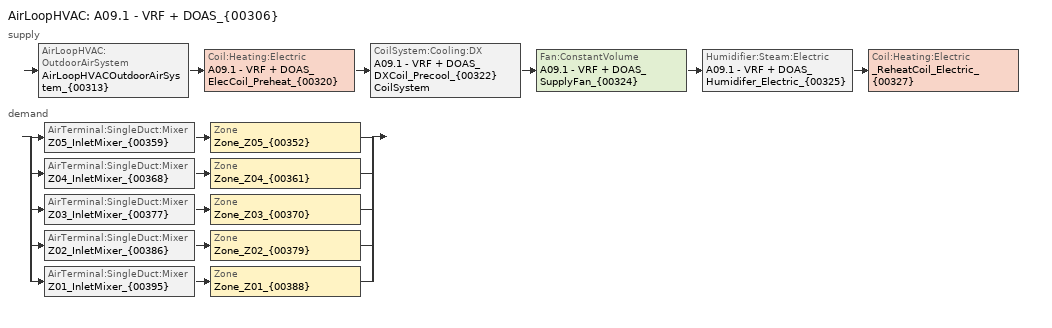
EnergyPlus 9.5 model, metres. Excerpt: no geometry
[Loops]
AirLoopHVAC 'A09.1 - VRF + DOAS_{00306}'
 supply: AirLoopHVAC:OutdoorAirSystem 'AirLoopHVACOutdoorAirSystem_{00313}' > Coil:Heating:Electric 'A09.1 - VRF + DOAS_ElecCoil_Preheat_{00320}' > CoilSystem:Cooling:DX 'A09.1 - VRF + DOAS_DXCoil_Precool_{00322} CoilSystem' > Fan:ConstantVolume 'A09.1 - VRF + DOAS_SupplyFan_{00324}' > Humidifier:Steam:Electric 'A09.1 - VRF + DOAS_Humidifer_Electric_{00325}' > Coil:Heating:Electric '_ReheatCoil_Electric_{00327}'
 demand: split
  | AirTerminal:SingleDuct:Mixer 'Z05_InletMixer_{00359}' > Zone 'Zone_Z05_{00352}'
  | AirTerminal:SingleDuct:Mixer 'Z04_InletMixer_{00368}' > Zone 'Zone_Z04_{00361}'
  | AirTerminal:SingleDuct:Mixer 'Z03_InletMixer_{00377}' > Zone 'Zone_Z03_{00370}'
  | AirTerminal:SingleDuct:Mixer 'Z02_InletMixer_{00386}' > Zone 'Zone_Z02_{00379}'
  | AirTerminal:SingleDuct:Mixer 'Z01_InletMixer_{00395}' > Zone 'Zone_Z01_{00388}'
[ZoneControl:Thermostat] Temperature Difference Between Cutout And Setpoint {deltaC}=0
Name | Zone or ZoneList | Control Type Schedule | Control 1
Zone_Z01_{00388} Thermostat | Zone_Z01_{00388} | Zone_Z01_{00388} Thermostat Schedule | A09.1 - VRF + DOAS_Tstat_{00040} 4
Zone_Z02_{00379} Thermostat | Zone_Z02_{00379} | Zone_Z02_{00379} Thermostat Schedule | A09.1 - VRF + DOAS_Tstat_{00040} 3
Zone_Z03_{00370} Thermostat | Zone_Z03_{00370} | Zone_Z03_{00370} Thermostat Schedule | A09.1 - VRF + DOAS_Tstat_{00040} 2
Zone_Z04_{00361} Thermostat | Zone_Z04_{00361} | Zone_Z04_{00361} Thermostat Schedule | A09.1 - VRF + DOAS_Tstat_{00040} 1
Zone_Z05_{00352} Thermostat | Zone_Z05_{00352} | Zone_Z05_{00352} Thermostat Schedule | A09.1 - VRF + DOAS_Tstat_{00040}
[ThermostatSetpoint:DualSetpoint] Heating Setpoint Temperature Schedule=90.1 Office HVAC_HtgSp_{00049}; Cooling Setpoint Temperature Schedule=90.1 Office HVAC_ClgSp_{00041}
A09.1 - VRF + DOAS_Tstat_{00040} 4; A09.1 - VRF + DOAS_Tstat_{00040} 3; A09.1 - VRF + DOAS_Tstat_{00040} 2; A09.1 - VRF + DOAS_Tstat_{00040} 1; A09.1 - VRF + DOAS_Tstat_{00040}
[AirTerminal:SingleDuct:Mixer] Mixer Connection Type=InletSide
Name | ZoneHVAC Unit Object
Z01_InletMixer_{00395} | Z01_HVAC_TerminalUnit_{00394}
Z02_InletMixer_{00386} | Z02_HVAC_TerminalUnit_{00385}
Z03_InletMixer_{00377} | Z03_HVAC_TerminalUnit_{00376}
Z04_InletMixer_{00368} | Z04_HVAC_TerminalUnit_{00367}
Z05_InletMixer_{00359} | Z05_HVAC_TerminalUnit_{00358}
[ZoneHVAC:TerminalUnit:VariableRefrigerantFlow] Terminal Unit Availability Schedule=Always On Discrete; Cooling Outdoor Air Flow Rate {m3/s}=0; Heating Outdoor Air Flow Rate {m3/s}=0; No Load Outdoor Air Flow Rate {m3/s}=0; Supply Air Fan Operating Mode Schedule=A09.1 - VRF + DOAS_Availability{00307}; Supply Air Fan Placement=DrawThrough; Zone Terminal Unit On Parasitic Electric Energy Use {W}=0; Zone Terminal Unit Off Parasitic Electric Energy Use {W}=0; Rated Heating Capacity Sizing Ratio {W/W}=1; Maximum Supply Air Temperature from Supplemental Heater {C}=Autosize; Maximum Outdoor Dry-Bulb Temperature for Supplemental Heater Operation {C}=21
Name | Cooling Supply Air Flow Rate {m3/s} | No Cooling Supply Air Flow Rate {m3/s} | Heating Supply Air Flow Rate {m3/s} | No Heating Supply Air Flow Rate {m3/s} | Supply Air Fan Object | Cooling Coil Object | Heating Coil Object | Supplemental Heating Coil
Z01_HVAC_TerminalUnit_{00394} | 1.04584 | 1.04584 | 1.04584 | 1.04584 | Z01_TerminalFan_{00392} | Coil Cooling DX Variable Refrigerant Flow 5 | Coil Heating DX Variable Refrigerant Flow 5 | Z01_SupplementalHeatingCoil_{00393}
Z02_HVAC_TerminalUnit_{00385} | 0.578222 | 0.578222 | 0.578222 | 0.578222 | Z02_TerminalFan_{00383} | Coil Cooling DX Variable Refrigerant Flow 4 | Coil Heating DX Variable Refrigerant Flow 4 | Z02_SupplementalHeatingCoil_{00384}
Z03_HVAC_TerminalUnit_{00376} | 1.80268 | 1.80268 | 1.80268 | 1.80268 | Z03_TerminalFan_{00374} | Coil Cooling DX Variable Refrigerant Flow 3 | Coil Heating DX Variable Refrigerant Flow 3 | Z03_SupplementalHeatingCoil_{00375}
Z04_HVAC_TerminalUnit_{00367} | 0.681804 | 0.681804 | 0.681804 | 0.681804 | Z04_TerminalFan_{00365} | Coil Cooling DX Variable Refrigerant Flow 2 | Coil Heating DX Variable Refrigerant Flow 2 | Z04_SupplementalHeatingCoil_{00366}
Z05_HVAC_TerminalUnit_{00358} | 1.3288 | 1.3288 | 1.3288 | 1.3288 | Z05_TerminalFan_{00356} | Coil Cooling DX Variable Refrigerant Flow 1 | Coil Heating DX Variable Refrigerant Flow 1 | Z05_SupplementalHeatingCoil_{00357}
[Coil:Cooling:DX:VariableRefrigerantFlow] Availability Schedule=Always On Discrete; Gross Rated Sensible Heat Ratio=Autosize
Name | Gross Rated Total Cooling Capacity {W} | Rated Air Flow Rate {m3/s} | Cooling Capacity Ratio Modifier Function of Temperature Curve | Cooling Capacity Modifier Curve Function of Flow Fraction
Coil Cooling DX Variable Refrigerant Flow 5 | 12094.7 | 1.04584 | VRFTUCoolCapFT 4 | VRFACCoolCapFFF 4
Coil Cooling DX Variable Refrigerant Flow 4 | 6646.1 | 0.578222 | VRFTUCoolCapFT 3 | VRFACCoolCapFFF 3
Coil Cooling DX Variable Refrigerant Flow 3 | 20495.6 | 1.80268 | VRFTUCoolCapFT 2 | VRFACCoolCapFFF 2
Coil Cooling DX Variable Refrigerant Flow 2 | 7717.79 | 0.681804 | VRFTUCoolCapFT 1 | VRFACCoolCapFFF 1
Coil Cooling DX Variable Refrigerant Flow 1 | 18397.8 | 1.3288 | VRFTUCoolCapFT | VRFACCoolCapFFF
[Coil:Heating:DX:VariableRefrigerantFlow] Availability Schedule=Always On Discrete
Name | Gross Rated Heating Capacity {W} | Rated Air Flow Rate {m3/s} | Heating Capacity Ratio Modifier Function of Temperature Curve | Heating Capacity Modifier Function of Flow Fraction Curve
Coil Heating DX Variable Refrigerant Flow 5 | 11598.9 | 1.04584 | Coil Heating DX Variable Refrigerant Flow 5 VRFTUHeatCAPFT | Coil Heating DX Variable Refrigerant Flow 5 VRFACCoolCapFFF
Coil Heating DX Variable Refrigerant Flow 4 | 4268.26 | 0.578222 | Coil Heating DX Variable Refrigerant Flow 4 VRFTUHeatCAPFT | Coil Heating DX Variable Refrigerant Flow 4 VRFACCoolCapFFF
Coil Heating DX Variable Refrigerant Flow 3 | 11626.7 | 1.80268 | Coil Heating DX Variable Refrigerant Flow 3 VRFTUHeatCAPFT | Coil Heating DX Variable Refrigerant Flow 3 VRFACCoolCapFFF
Coil Heating DX Variable Refrigerant Flow 2 | 4241.53 | 0.681804 | Coil Heating DX Variable Refrigerant Flow 2 VRFTUHeatCAPFT | Coil Heating DX Variable Refrigerant Flow 2 VRFACCoolCapFFF
Coil Heating DX Variable Refrigerant Flow 1 | 3808.89 | 1.3288 | Coil Heating DX Variable Refrigerant Flow 1 VRFTUHeatCAPFT | Coil Heating DX Variable Refrigerant Flow 1 VRFACCoolCapFFF
[Fan:OnOff] Availability Schedule=ReheatCoils_{00349}; Fan Total Efficiency=0.5; Pressure Rise {Pa}=62.1446; Motor Efficiency=0.714286; Motor In Airstream Fraction=1
Name | Maximum Flow Rate {m3/s} | Fan Power Ratio Function of Speed Ratio Curve | Fan Efficiency Ratio Function of Speed Ratio Curve
Z01_TerminalFan_{00392} | 1.04584 | Fan On Off Power Curve 4 | Fan On Off Efficiency Curve 4
Z02_TerminalFan_{00383} | 0.578222 | Fan On Off Power Curve 3 | Fan On Off Efficiency Curve 3
Z03_TerminalFan_{00374} | 1.80268 | Fan On Off Power Curve 2 | Fan On Off Efficiency Curve 2
Z04_TerminalFan_{00365} | 0.681804 | Fan On Off Power Curve 1 | Fan On Off Efficiency Curve 1
Z05_TerminalFan_{00356} | 1.3288 | Fan On Off Power Curve | Fan On Off Efficiency Curve
[Coil:Heating:Electric] Efficiency=1
Name | Availability Schedule | Nominal Capacity {W}
Z01_SupplementalHeatingCoil_{00393} | Always On Discrete | 11598.9
Z02_SupplementalHeatingCoil_{00384} | Always On Discrete | 4268.26
Z03_SupplementalHeatingCoil_{00375} | Always On Discrete | 11626.7
Z04_SupplementalHeatingCoil_{00366} | Always On Discrete | 4241.53
Z05_SupplementalHeatingCoil_{00357} | Always On Discrete | 3808.89
A09.1 - VRF + DOAS_ElecCoil_Preheat_{00320} | PreHeatCoil_{00319} | 10089
_ReheatCoil_Electric_{00327} | ReheatCoil_Availability_{00326} | 4018.48
[Zone equipment]
Zone_Z01_{00388}: Z01_InletMixer_{00395}, Z01_HVAC_TerminalUnit_{00394}
Zone_Z02_{00379}: Z02_InletMixer_{00386}, Z02_HVAC_TerminalUnit_{00385}
Zone_Z03_{00370}: Z03_InletMixer_{00377}, Z03_HVAC_TerminalUnit_{00376}
Zone_Z04_{00361}: Z04_InletMixer_{00368}, Z04_HVAC_TerminalUnit_{00367}
Zone_Z05_{00352}: Z05_InletMixer_{00359}, Z05_HVAC_TerminalUnit_{00358}
[Sizing:Zone] Zone Cooling Design Supply Air Temperature Input Method=SupplyAirTemperature; Zone Cooling Design Supply Air Temperature {C}=14.4444; Zone Cooling Design Supply Air Temperature Difference {deltaC}=11.11; Zone Heating Design Supply Air Temperature Input Method=SupplyAirTemperature; Zone Heating Design Supply Air Temperature {C}=35; Zone Heating Design Supply Air Temperature Difference {deltaC}=11.11; Zone Cooling Design Supply Air Humidity Ratio {kgWater/kgDryAir}=0.0085; Zone Heating Design Supply Air Humidity Ratio {kgWater/kgDryAir}=0.008; Cooling Design Air Flow Method=Flow/Zone; Cooling Minimum Air Flow per Zone Floor Area {m3/s-m2}=0.000762; Cooling Minimum Air Flow {m3/s}=0; Cooling Minimum Air Flow Fraction=0; Heating Design Air Flow Method=Flow/Zone; Heating Maximum Air Flow per Zone Floor Area {m3/s-m2}=0.002032; Heating Maximum Air Flow {m3/s}=0.141576; Heating Maximum Air Flow Fraction=0.3; Account for Dedicated Outdoor Air System=No
Name | Design Specification Outdoor Air Object | Cooling Design Air Flow Rate {m3/s} | Heating Design Air Flow Rate {m3/s}
Zone_Z01_{00388} | Zone_Z01_{00388}_DesignSpecOA_{00396} | 1.04584 | 1.04584
Zone_Z02_{00379} | Zone_Z02_{00379}_DesignSpecOA_{00387} | 0.578222 | 0.578222
Zone_Z03_{00370} | Zone_Z03_{00370}_DesignSpecOA_{00378} | 1.80268 | 1.80268
Zone_Z04_{00361} | Zone_Z04_{00361}_DesignSpecOA_{00369} | 0.681804 | 0.681804
Zone_Z05_{00352} | Zone_Z05_{00352}_DesignSpecOA_{00360} | 1.3288 | 1.3288
[DesignSpecification:OutdoorAir] Outdoor Air Method=Sum; Outdoor Air Flow per Person {m3/s-person}=0; Outdoor Air Flow per Zone Floor Area {m3/s-m2}=0; Outdoor Air Flow Air Changes per Hour {1/hr}=0
Name | Outdoor Air Flow per Zone {m3/s}
Zone_Z01_{00388}_DesignSpecOA_{00396}; Zone_Z03_{00370}_DesignSpecOA_{00378} | 0.144401
Zone_Z02_{00379}_DesignSpecOA_{00387}; Zone_Z04_{00361}_DesignSpecOA_{00369} | 0.0441226
Zone_Z05_{00352}_DesignSpecOA_{00360} | 0.224624
[AirLoopHVAC]
A09.1 - VRF + DOAS_{00306}: Design Supply Air Flow Rate {m3/s}=AutoSize; Design Return Air Flow Fraction of Supply Air Flow=1
[Sizing:System]
A09.1 - VRF + DOAS_{00306}: Type of Load to Size On=Sensible; Design Outdoor Air Flow Rate {m3/s}=0.601673; Central Heating Maximum System Air Flow Ratio=1; Preheat Design Temperature {C}=21.1111; Preheat Design Humidity Ratio {kgWater/kgDryAir}=0.008; Precool Design Temperature {C}=23.8889; Precool Design Humidity Ratio {kgWater/kgDryAir}=0.008; Central Cooling Design Supply Air Temperature {C}=23.8889; Central Heating Design Supply Air Temperature {C}=21.1111; Type of Zone Sum to Use=NonCoincident; 100% Outdoor Air in Cooling=Yes; 100% Outdoor Air in Heating=Yes; Central Cooling Design Supply Air Humidity Ratio {kgWater/kgDryAir}=0.0085; Central Heating Design Supply Air Humidity Ratio {kgWater/kgDryAir}=0.008; Cooling Supply Air Flow Rate Method=Flow/System; Cooling Supply Air Flow Rate {m3/s}=0.601673; Cooling Supply Air Flow Rate Per Floor Area {m3/s-m2}=0.00996765; Cooling Fraction of Autosized Cooling Supply Air Flow Rate=1; Cooling Supply Air Flow Rate Per Unit Cooling Capacity {m3/s-W}=3.94755e-05; Heating Supply Air Flow Rate Method=Flow/System; Heating Supply Air Flow Rate {m3/s}=0.601673; Heating Supply Air Flow Rate Per Floor Area {m3/s-m2}=0.00996765; Heating Fraction of Autosized Heating Supply Air Flow Rate=1; Heating Fraction of Autosized Cooling Supply Air Flow Rate=1; Heating Supply Air Flow Rate Per Unit Heating Capacity {m3/s-W}=3.15882e-05; System Outdoor Air Method=ZoneSum; Zone Maximum Outdoor Air Fraction=1; Cooling Design Capacity Method=CoolingDesignCapacity; Cooling Design Capacity {W}=Autosize; Cooling Design Capacity Per Floor Area {W/m2}=234.7; Fraction of Autosized Cooling Design Capacity=1; Heating Design Capacity Method=HeatingDesignCapacity; Heating Design Capacity {W}=Autosize; Heating Design Capacity Per Floor Area {W/m2}=157; Fraction of Autosized Heating Design Capacity=1; Central Cooling Capacity Control Method=VAV
[Controller:OutdoorAir]
OAController_{00312}: Minimum Outdoor Air Flow Rate {m3/s}=0.601673; Maximum Outdoor Air Flow Rate {m3/s}=0.601673; Economizer Control Type=NoEconomizer; Economizer Control Action Type=ModulateFlow; Economizer Maximum Limit Dry-Bulb Temperature {C}=28; Economizer Maximum Limit Enthalpy {J/kg}=64000; Economizer Minimum Limit Dry-Bulb Temperature {C}=-100; Lockout Type=NoLockout; Minimum Limit Type=FixedMinimum; Minimum Outdoor Air Schedule=A09.1 - VRF + DOAS_MinOA_Schedule{00314}; High Humidity Control=No; Control High Indoor Humidity Based on Outdoor Humidity Ratio=Yes; Heat Recovery Bypass Control Type=BypassWhenWithinEconomizerLimits
[HeatExchanger:AirToAir:SensibleAndLatent]
A09.1 - VRF + DOAS_AirtoAirHX_VentReclaim_{00330}: Availability Schedule=VentReclaim_{00331}; Nominal Supply Air Flow Rate {m3/s}=Autosize; Sensible Effectiveness at 100% Heating Air Flow=0.6; Latent Effectiveness at 100% Heating Air Flow=0.6; Sensible Effectiveness at 75% Heating Air Flow=0.6; Latent Effectiveness at 75% Heating Air Flow=0.6; Sensible Effectiveness at 100% Cooling Air Flow=0.6; Latent Effectiveness at 100% Cooling Air Flow=0.6; Sensible Effectiveness at 75% Cooling Air Flow=0.6; Latent Effectiveness at 75% Cooling Air Flow=0.6; Nominal Electric Power {W}=200; Supply Air Outlet Temperature Control=Yes; Heat Exchanger Type=Plate; Frost Control Type=None; Threshold Temperature {C}=1.7; Economizer Lockout=No
[SetpointManager:OutdoorAirPretreat]
A09.1 - VRF + DOAS_ERV_Setpoints_{00336}: Control Variable=Temperature; Minimum Setpoint Temperature {C}=-99; Maximum Setpoint Temperature {C}=99; Minimum Setpoint Humidity Ratio {kgWater/kgDryAir}=1e-05; Maximum Setpoint Humidity Ratio {kgWater/kgDryAir}=1
[SetpointManager:MixedAir] Control Variable=Temperature
Node 8 OS Default SPM; Node 9 OS Default SPM; A09.1 - VRF + DOAS_CoolingCoilOutletNode_Setpoint_{00339}
[CoilSystem:Cooling:DX]
A09.1 - VRF + DOAS_DXCoil_Precool_{00322} CoilSystem: Availability Schedule=PrecoolCoil_{00321}; Cooling Coil=A09.1 - VRF + DOAS_DXCoil_Precool_{00322}; Dehumidification Control Type=CoolReheat; Run on Latent Load=Yes
[SetpointManager:Scheduled]
Name | Control Variable | Schedule
A09.1 - VRF + DOAS_CoolingSetpoint_{00338} | Temperature | Schedule_SchType_Constant_{00337}
Node 14 OS Default SPM; A09.1 - VRF + DOAS_HeatingSetpoint_{00341} | Temperature | Schedule_SchType_Constant_{00340}
A09.1 - VRF + DOAS_HumidifierSetpoint_{00347} | MinimumHumidityRatio | A09.1 - VRF + DOAS_HumidifierSetpointSch_{00346}
[Coil:Cooling:DX:SingleSpeed]
A09.1 - VRF + DOAS_DXCoil_Precool_{00322}: Availability Schedule=PrecoolCoil_{00321}; Gross Rated Total Cooling Capacity {W}=13106.7; Gross Rated Sensible Heat Ratio=Autosize; Gross Rated Cooling COP {W/W}=3; Rated Air Flow Rate {m3/s}=0.601673; Rated Evaporator Fan Power Per Volume Flow Rate {W/(m3/s)}=773.3; Total Cooling Capacity Function of Temperature Curve=Table Multi Variable Lookup 19; Total Cooling Capacity Function of Flow Fraction Curve=Table Multi Variable Lookup 20; Energy Input Ratio Function of Temperature Curve=Table Multi Variable Lookup 21; Energy Input Ratio Function of Flow Fraction Curve=Table Multi Variable Lookup 22; Part Load Fraction Correlation Curve=CoolPLFFPLR_{00323}; Minimum Outdoor Dry-Bulb Temperature for Compressor Operation {C}=-17.7778; Condenser Type=AirCooled; Evaporative Condenser Effectiveness=0; Evaporative Condenser Air Flow Rate {m3/s}=Autosize; Evaporative Condenser Pump Rated Power Consumption {W}=Autosize; Crankcase Heater Capacity {W}=0; Maximum Outdoor Dry-Bulb Temperature for Crankcase Heater Operation {C}=0; Basin Heater Capacity {W/K}=0; Basin Heater Setpoint Temperature {C}=10
[Fan:ConstantVolume]
A09.1 - VRF + DOAS_SupplyFan_{00324}: Availability Schedule=A09.1 - VRF + DOAS_Availability{00307}; Fan Total Efficiency=0.54; Pressure Rise {Pa}=497.1568; Maximum Flow Rate {m3/s}=0.601673; Motor Efficiency=0.771429; Motor In Airstream Fraction=1
[Humidifier:Steam:Electric]
A09.1 - VRF + DOAS_Humidifer_Electric_{00325}: Rated Capacity {m3/s}=1.22562e-06; Rated Power {W}=3180.8
[AirConditioner:VariableRefrigerantFlow]
Heat Pump=A09.1 - VRF + DOAS_VRFOutdoorUnit_{00348}; Availability Schedule=Always On Discrete; Gross Rated Total Cooling Capacity {W}=72962.4; Gross Rated Cooling COP {W/W}=3.22391; Minimum Outdoor Temperature in Cooling Mode {C}=-15; Maximum Outdoor Temperature in Cooling Mode {C}=60; Cooling Capacity Ratio Modifier Function of Low Temperature Curve=Table Multi Variable Lookup 25; Cooling Energy Input Ratio Modifier Function of Low Temperature Curve=Table Multi Variable Lookup 26; Cooling Energy Input Ratio Modifier Function of Low Part-Load Ratio Curve=Table Multi Variable Lookup 27; Cooling Energy Input Ratio Modifier Function of High Part-Load Ratio Curve=Table Multi Variable Lookup 28; Cooling Combination Ratio Correction Factor Curve=Table Multi Variable Lookup 29; Cooling Part-Load Fraction Correlation Curve=Air Conditioner Variable Refrigerant Flow 1 VRFCPLFFPLR; Gross Rated Heating Capacity {W}=42810.4; Rated Heating Capacity Sizing Ratio {W/W}=1; Gross Rated Heating COP {W/W}=4.00017; Minimum Outdoor Temperature in Heating Mode {C}=-20; Maximum Outdoor Temperature in Heating Mode {C}=30; Heating Capacity Ratio Modifier Function of Low Temperature Curve=Table Multi Variable Lookup 31; Heating Energy Input Ratio Modifier Function of Low Temperature Curve=Table Multi Variable Lookup 32; Heating Performance Curve Outdoor Temperature Type=DryBulbTemperature; Heating Energy Input Ratio Modifier Function of Low Part-Load Ratio Curve=Table Multi Variable Lookup 33; Heating Energy Input Ratio Modifier Function of High Part-Load Ratio Curve=Table Multi Variable Lookup 34; Heating Combination Ratio Correction Factor Curve=Table Multi Variable Lookup 35; Heating Part-Load Fraction Correlation Curve=Air Conditioner Variable Refrigerant Flow 1 VRFCPLFFPLR; Minimum Heat Pump Part-Load Ratio=0.2; Master Thermostat Priority Control Type=LoadPriority; Zone Terminal Unit List=A09.1 - VRF + DOAS_VRFOutdoorUnit_{00348} Terminal List; Heat Pump Waste Heat Recovery=Yes; Equivalent Piping Length used for Piping Correction Factor in Cooling Mode {m}=30.48; Vertical Height used for Piping Correction Factor {m}=2.4384; Piping Correction Factor for Length in Cooling Mode Curve=Table Multi Variable Lookup 30; Piping Correction Factor for Height in Cooling Mode Coefficient {1/m}=-0.000386; Equivalent Piping Length used for Piping Correction Factor in Heating Mode {m}=30.48; Piping Correction Factor for Length in Heating Mode Curve=Table Multi Variable Lookup 36; Piping Correction Factor for Height in Heating Mode Coefficient {1/m}=0; Crankcase Heater Power per Compressor {W}=15; Number of Compressors=3; Ratio of Compressor Size to Total Compressor Capacity {W/W}=0.33; Maximum Outdoor Dry-Bulb Temperature for Crankcase Heater {C}=7; Defrost Strategy=Resistive; Defrost Control=Timed; Defrost Time Period Fraction=0.058333; Resistive Defrost Heater Capacity {W}=1e-07; Maximum Outdoor Dry-bulb Temperature for Defrost Operation {C}=7; Condenser Type=AirCooled; Water Condenser Volume Flow Rate {m3/s}=Autosize; Evaporative Condenser Effectiveness=0.9; Evaporative Condenser Air Flow Rate {m3/s}=Autosize; Evaporative Condenser Pump Rated Power Consumption {W}=Autosize; Basin Heater Capacity {W/K}=0; Basin Heater Setpoint Temperature {C}=2; Fuel Type=Electricity; Minimum Outdoor Temperature in Heat Recovery Mode {C}=0; Maximum Outdoor Temperature in Heat Recovery Mode {C}=20; Initial Heat Recovery Cooling Capacity Fraction {W/W}=0.5; Heat Recovery Cooling Capacity Time Constant {hr}=0.083; Initial Heat Recovery Cooling Energy Fraction {W/W}=1; Heat Recovery Cooling Energy Time Constant {hr}=0; Initial Heat Recovery Heating Capacity Fraction {W/W}=0.5; Heat Recovery Heating Capacity Time Constant {hr}=0.083; Initial Heat Recovery Heating Energy Fraction {W/W}=0.5; Heat Recovery Heating Energy Time Constant {hr}=0
[ZoneTerminalUnitList]
A09.1 - VRF + DOAS_VRFOutdoorUnit_{00348} Terminal List: Zone Terminal Unit Name 1=Z05_HVAC_TerminalUnit_{00358}; Zone Terminal Unit Name 2=Z04_HVAC_TerminalUnit_{00367}; Zone Terminal Unit Name 3=Z03_HVAC_TerminalUnit_{00376}; Zone Terminal Unit Name 4=Z02_HVAC_TerminalUnit_{00385}; Zone Terminal Unit Name 5=Z01_HVAC_TerminalUnit_{00394}
[Schedule:Year]
90.1 Office HVAC_HtgSp_{00049}: Schedule522562891_{00056}, 1, 1, 12, 31
90.1 Office HVAC_ClgSp_{00041}: Schedule522562891_{00048}, 1, 1, 12, 31
A09.1 - VRF + DOAS_Availability{00307}: Schedule522562891_{00311}, 1, 1, 12, 31
A09.1 - VRF + DOAS_MinOA_Schedule{00314}: Schedule522562891_{00318}, 1, 1, 12, 31
[Schedule:Week:Daily]
Schedule522562891_{00056}: 90.1 Office HVAC_Profile_Profile_3_HtgSp_UnoccupiedAvailable_{00054}, 90.1 Office HVAC_Profile_Profile_1_HtgSp_UnoccupiedAvailable_{00050}, 90.1 Office HVAC_Profile_Profile_1_HtgSp_UnoccupiedAvailable_{00050}, 90.1 Office HVAC_Profile_Profile_1_HtgSp_UnoccupiedAvailable_{00050}, 90.1 Office HVAC_Profile_Profile_1_HtgSp_UnoccupiedAvailable_{00050}, 90.1 Office HVAC_Profile_Profile_1_HtgSp_UnoccupiedAvailable_{00050}, 90.1 Office HVAC_Profile_Profile_2_HtgSp_UnoccupiedAvailable_{00052}, 90.1 Office HVAC_Profile_Profile_3_HtgSp_UnoccupiedAvailable_{00054}, 90.1 Office HVAC_Profile_Profile_1_HtgSp_UnoccupiedAvailable_{00050}, A09.1 - VRF + DOAS_Thermostat_HtgSp_at_WDD, 90.1 Office HVAC_Profile_Profile_3_HtgSp_UnoccupiedAvailable_{00054}, 90.1 Office HVAC_Profile_Profile_3_HtgSp_UnoccupiedAvailable_{00054}
Schedule522562891_{00048}: 90.1 Office HVAC_Profile_Profile_3_ClgSp_UnoccupiedAvailable_{00046}, 90.1 Office HVAC_Profile_Profile_1_ClgSp_UnoccupiedAvailable_{00042}, 90.1 Office HVAC_Profile_Profile_1_ClgSp_UnoccupiedAvailable_{00042}, 90.1 Office HVAC_Profile_Profile_1_ClgSp_UnoccupiedAvailable_{00042}, 90.1 Office HVAC_Profile_Profile_1_ClgSp_UnoccupiedAvailable_{00042}, 90.1 Office HVAC_Profile_Profile_1_ClgSp_UnoccupiedAvailable_{00042}, 90.1 Office HVAC_Profile_Profile_2_ClgSp_UnoccupiedAvailable_{00044}, 90.1 Office HVAC_Profile_Profile_3_ClgSp_UnoccupiedAvailable_{00046}, 90.1 Office HVAC_Profile_Profile_1_ClgSp_UnoccupiedAvailable_{00042}, A09.1 - VRF + DOAS_Thermostat_ClgSp_at_WDD, 90.1 Office HVAC_Profile_Profile_3_ClgSp_UnoccupiedAvailable_{00046}, 90.1 Office HVAC_Profile_Profile_3_ClgSp_UnoccupiedAvailable_{00046}
Schedule522562891_{00311}: Schedule522562891_Profile_Profile_3_{00310}, Schedule522562891_Profile_Profile_1_{00308}, Schedule522562891_Profile_Profile_1_{00308}, Schedule522562891_Profile_Profile_1_{00308}, Schedule522562891_Profile_Profile_1_{00308}, Schedule522562891_Profile_Profile_1_{00308}, Schedule522562891_Profile_Profile_2_{00309}, Schedule522562891_Profile_Profile_3_{00310}, Schedule522562891_Profile_Profile_1_{00308}, AllOnDesignDay, Schedule522562891_Profile_Profile_3_{00310}, Schedule522562891_Profile_Profile_3_{00310}
Schedule522562891_{00318}: A09.1 - VRF + DOAS_MinOA_Schedule_3:Sunday{00317}, A09.1 - VRF + DOAS_MinOA_Schedule_1:Weekday{00315}, A09.1 - VRF + DOAS_MinOA_Schedule_1:Weekday{00315}, A09.1 - VRF + DOAS_MinOA_Schedule_1:Weekday{00315}, A09.1 - VRF + DOAS_MinOA_Schedule_1:Weekday{00315}, A09.1 - VRF + DOAS_MinOA_Schedule_1:Weekday{00315}, A09.1 - VRF + DOAS_MinOA_Schedule_2:Saturday{00316}, A09.1 - VRF + DOAS_MinOA_Schedule_3:Sunday{00317}, A09.1 - VRF + DOAS_MinOA_Schedule_1:Weekday{00315}, Min_OA_WinterDesignDay, A09.1 - VRF + DOAS_MinOA_Schedule_3:Sunday{00317}, A09.1 - VRF + DOAS_MinOA_Schedule_3:Sunday{00317}
[Schedule:Day:Interval]
90.1 Office HVAC_Profile_Profile_3_HtgSp_UnoccupiedAvailable_{00054}: No, 24:00, 18.3333
90.1 Office HVAC_Profile_Profile_1_HtgSp_UnoccupiedAvailable_{00050}: No, 06:00, 18.3333, 22:00, 21.1111, 24:00, 18.3333
90.1 Office HVAC_Profile_Profile_2_HtgSp_UnoccupiedAvailable_{00052}: No, 06:00, 18.3333, 18:00, 21.1111, 24:00, 18.3333
A09.1 - VRF + DOAS_Thermostat_HtgSp_at_WDD: No, 24:00, 21.1111
90.1 Office HVAC_Profile_Profile_3_ClgSp_UnoccupiedAvailable_{00046}: No, 24:00, 26.6667
90.1 Office HVAC_Profile_Profile_1_ClgSp_UnoccupiedAvailable_{00042}: No, 06:00, 26.6667, 22:00, 23.8889, 24:00, 26.6667
90.1 Office HVAC_Profile_Profile_2_ClgSp_UnoccupiedAvailable_{00044}: No, 06:00, 26.6667, 18:00, 23.8889, 24:00, 26.6667
A09.1 - VRF + DOAS_Thermostat_ClgSp_at_WDD: No, 24:00, 23.8889
Schedule522562891_Profile_Profile_3_{00310}; A09.1 - VRF + DOAS_MinOA_Schedule_3:Sunday{00317}: No, 24:00, 0
Schedule522562891_Profile_Profile_1_{00308}; A09.1 - VRF + DOAS_MinOA_Schedule_1:Weekday{00315}: No, 06:00, 0, 22:00, 1, 24:00, 0
Schedule522562891_Profile_Profile_2_{00309}; A09.1 - VRF + DOAS_MinOA_Schedule_2:Saturday{00316}: No, 06:00, 0, 18:00, 1, 24:00, 0
AllOnDesignDay; Min_OA_WinterDesignDay: No, 24:00, 1
[Schedule:Compact]
Zone_Z01_{00388} Thermostat Schedule; Zone_Z02_{00379} Thermostat Schedule; Zone_Z03_{00370} Thermostat Schedule; Zone_Z04_{00361} Thermostat Schedule; Zone_Z05_{00352} Thermostat Schedule: Through: 12/31, For: AllDays, Until: 24:00, 4
ReheatCoils_{00349}; PrecoolCoil_{00321}; PreHeatCoil_{00319}; ReheatCoil_Availability_{00326}; VentReclaim_{00331}: Through: 12/31, For: AllDays, Until: 24:00, 1
[Schedule:Constant]
Name | Hourly Value
Always On Discrete | 1
A09.1 - VRF + DOAS_HumidifierSetpointSch_{00346} | 0.0047935
Schedule_SchType_Constant_{00337} | 23.8889
Schedule_SchType_Constant_{00340} | 21.1111
[Curve:Biquadratic]
Name | Coefficient1 Constant | Coefficient2 x | Coefficient3 x**2 | Coefficient4 y | Coefficient5 y**2 | Coefficient6 x*y | Minimum Value of x {BasedOnField A2} | Maximum Value of x {BasedOnField A2} | Minimum Value of y {BasedOnField A3} | Maximum Value of y {BasedOnField A3} | Minimum Curve Output {BasedOnField A4} | Maximum Curve Output {BasedOnField A4}
VRFTUCoolCapFT 4; VRFTUCoolCapFT 3; VRFTUCoolCapFT 2; VRFTUCoolCapFT 1; VRFTUCoolCapFT | 0.0585884 | 0.0587397 | -0.000210275 | 0.010937 | -0.000121955 | -0.000524662 | 15 | 23.89 | 20 | 43.33 | 0.8083 | 1.2583
Coil Heating DX Variable Refrigerant Flow 5 VRFTUHeatCAPFT; Coil Heating DX Variable Refrigerant Flow 4 VRFTUHeatCAPFT; Coil Heating DX Variable Refrigerant Flow 3 VRFTUHeatCAPFT; Coil Heating DX Variable Refrigerant Flow 2 VRFTUHeatCAPFT; Coil Heating DX Variable Refrigerant Flow 1 VRFTUHeatCAPFT | 0.375444 | 0.0668191 | -0.00194171 | 0.0442618 | -0.000400958 | -0.00148198 | 21.11 | 27.22 | -15 | 18.33 | 0.6074 | 1
[Curve:Quadratic] Coefficient3 x**2=0
Name | Coefficient1 Constant | Coefficient2 x | Minimum Value of x {BasedOnField A2} | Maximum Value of x {BasedOnField A2} | Input Unit Type for X | Output Unit Type
VRFACCoolCapFFF 4; Coil Heating DX Variable Refrigerant Flow 5 VRFACCoolCapFFF; VRFACCoolCapFFF 3; Coil Heating DX Variable Refrigerant Flow 4 VRFACCoolCapFFF; VRFACCoolCapFFF 2; Coil Heating DX Variable Refrigerant Flow 3 VRFACCoolCapFFF; VRFACCoolCapFFF 1; Coil Heating DX Variable Refrigerant Flow 2 VRFACCoolCapFFF; VRFACCoolCapFFF; Coil Heating DX Variable Refrigerant Flow 1 VRFACCoolCapFFF | 0.8 | 0.2 | 0.5 | 1.5
CoolPLFFPLR_{00323} | 0.85 | 0.15 | 0 | 1 | Dimensionless | Dimensionless
[Curve:Exponent] Coefficient1 Constant=1; Coefficient2 Constant=0; Coefficient3 Constant=0; Minimum Value of x {BasedOnField A2}=0; Maximum Value of x {BasedOnField A2}=1
Fan On Off Power Curve 4; Fan On Off Power Curve 3; Fan On Off Power Curve 2; Fan On Off Power Curve 1; Fan On Off Power Curve
[Curve:Cubic] Coefficient3 x**2=0; Coefficient4 x**3=0; Maximum Value of x {BasedOnField A2}=1
Name | Coefficient1 Constant | Coefficient2 x | Minimum Value of x {BasedOnField A2}
Fan On Off Efficiency Curve 4; Fan On Off Efficiency Curve 3; Fan On Off Efficiency Curve 2; Fan On Off Efficiency Curve 1; Fan On Off Efficiency Curve | 1 | 0 | 0
Air Conditioner Variable Refrigerant Flow 1 VRFCPLFFPLR | 0.85 | 0.15 | 1
[Table:Lookup]
Table Multi Variable Lookup 19: Table Multi Variable Lookup 19_IndependentVariableList, Dimensionless, 1.01444, 0.98191, 0.944263, 0.902464, 0.856867, 0.806505, 0.770702, 1.01543, 0.982821, 0.945059, 0.903316, 0.857631, 0.807195, 0.771346, 1.04978, 1.009, 0.961968, 0.910937, 0.859048, 0.807978, 0.772055, 1.14712, 1.10345, 1.05519, 1, 0.938461, 0.870475, 0.815074, 1.24976, 1.20405, 1.15291, 1.09695, 1.03254, 0.95935, 0.895228, 1.33291, 1.28506, 1.23107, 1.17154, 1.10512, 1.0288, 0.962242, 1.41532, 1.36335, 1.30721, 1.24311, 1.17165, 1.09318, 1.02748
Table Multi Variable Lookup 20: Table Multi Variable Lookup 20_IndependentVariableList, Dimensionless, 0.898469, 0.921585, 0.940053, 0.97327, 1, 1.01879, 1.02927, 1.038
Table Multi Variable Lookup 21: Table Multi Variable Lookup 21_IndependentVariableList, Dimensionless, 0.711923, 0.817841, 0.944626, 1.09575, 1.28215, 1.51389, 1.78905, 0.711281, 0.817163, 0.943872, 1.0948, 1.28101, 1.51268, 1.78766, 0.690188, 0.797848, 0.928524, 1.08676, 1.27907, 1.51135, 1.78613, 0.637856, 0.736544, 0.854299, 1, 1.18275, 1.41305, 1.69774, 0.592196, 0.682564, 0.79062, 0.921656, 1.08626, 1.29743, 1.55684, 0.560962, 0.645912, 0.747757, 0.871583, 1.02488, 1.22062, 1.45763, 0.533933, 0.615271, 0.711484, 0.829936, 0.976974, 1.16024, 1.37517
Table Multi Variable Lookup 22: Table Multi Variable Lookup 22_IndependentVariableList, Dimensionless, 1.09955, 1.07495, 1.05613, 1.0242, 1, 0.984206, 0.975589, 0.968506
Table Multi Variable Lookup 25: Table Multi Variable Lookup 25_IndependentVariableList, Dimensionless, 0.674627, 0.674627, 0.674627, 0.674627, 0.674627, 0.674627, 0.674627, 0.674627, 0.674627, 0.674627, 0.674627, 0.674627, 0.674627, 0.674627, 0.674627, 0.674627, 0.80597, 0.80597, 0.80597, 0.80597, 0.80597, 0.80597, 0.80597, 0.80597, 0.80597, 0.80597, 0.80597, 0.80597, 0.80597, 0.80597, 0.80597, 0.80597, 0.934328, 0.934328, 0.934328, 0.934328, 0.934328, 0.934328, 0.934328, 0.934328, 0.934328, 0.934328, 0.934328, 0.934328, 0.934328, 0.934328, 0.934328, 0.934328, 1, 1, 1, 1, 1, 1, 1, 1, 1, 1, 1, 1, 1, 1, 1, 1, 1.06567, 1.06567, 1.06567, 1.06567, 1.06567, 1.06567, 1.06567, 1.06567, 1.06567, 1.06567, 1.06567, 1.06567, 1.06567, 1.05373, 1.03582, 1.01791, 1.19403, 1.19403, 1.19403, 1.19403, 1.19403, 1.19403, 1.19403, 1.1791, 1.16119, 1.14627, 1.12836, 1.11045, 1.09552, 1.07761, 1.0597, 1.04179, 1.31642, 1.29851, 1.2806, 1.26269, 1.24776, 1.22985, 1.2209, 1.20299, 1.18806, 1.17015, 1.15224, 1.13433, 1.1194, 1.10149, 1.08358, 1.06866
Table Multi Variable Lookup 26: Table Multi Variable Lookup 26_IndependentVariableList, Dimensionless, 0.509017, 0.517407, 0.525797, 0.535586, 0.545375, 0.556562, 0.562156, 0.57614, 0.615295, 0.655848, 0.6978, 0.742549, 0.790094, 0.840437, 0.892177, 0.948113, 0.516195, 0.525559, 0.534923, 0.545458, 0.555992, 0.566527, 0.572379, 0.611006, 0.651974, 0.696454, 0.742103, 0.791265, 0.842767, 0.897781, 0.955136, 1.016, 0.527066, 0.537163, 0.54726, 0.558367, 0.569474, 0.586639, 0.606833, 0.65025, 0.695687, 0.743143, 0.793628, 0.847143, 0.903686, 0.963259, 1.0299, 1.09048, 0.532075, 0.542453, 0.55283, 0.563208, 0.574528, 0.603774, 0.625472, 0.669811, 0.716981, 0.766981, 0.818868, 0.874528, 0.933019, 1, 1.0283, 1.06604, 0.537353, 0.547091, 0.557714, 0.569222, 0.579845, 0.621452, 0.643584, 0.690503, 0.739192, 0.790537, 0.839226, 0.871981, 0.902965, 0.949008, 1.00185, 1.04728, 0.548325, 0.558597, 0.568868, 0.576769, 0.594941, 0.624175, 0.638396, 0.676081, 0.716569, 0.756351, 0.799291, 0.844466, 0.886972, 0.936732, 0.988174, 1.04139, 0.514547, 0.518738, 0.523046, 0.539431, 0.573858, 0.610597, 0.628985, 0.668149, 0.705923, 0.747365, 0.789276, 0.831678, 0.876478, 0.924988, 0.975103, 1.02403
Table Multi Variable Lookup 27: Table Multi Variable Lookup 27_IndependentVariableList, Dimensionless, 0.647457, 0.675701, 0.705353, 0.736975, 0.771131, 0.808382, 0.849291, 0.894422, 0.944337, 0.999598
Table Multi Variable Lookup 28: Table Multi Variable Lookup 28_IndependentVariableList, Dimensionless, 1, 0.943662, 0.936732, 0.930029
Table Multi Variable Lookup 29: Table Multi Variable Lookup 29_IndependentVariableList, Dimensionless, 1, 1.0597, 1.07761, 1.09552
Table Multi Variable Lookup 31: Table Multi Variable Lookup 31_IndependentVariableList, Dimensionless, 0.53719, 0.556474, 0.595041, 0.633609, 0.672176, 0.710744, 0.730028, 0.746556, 0.77686, 0.815427, 0.85124, 0.909091, 0.964187, 1, 1.03581, 1.07438, 1.11019, 1.14876, 1.16529, 0.53719, 0.556474, 0.595041, 0.633609, 0.669421, 0.707989, 0.727273, 0.746556, 0.774105, 0.812672, 0.848485, 0.906336, 0.961433, 0.997245, 1.03581, 1.07163, 1.09917, 1.09917, 1.09917, 0.534435, 0.553719, 0.592287, 0.630854, 0.669421, 0.707989, 0.727273, 0.743802, 0.77135, 0.809917, 0.848485, 0.903581, 0.961433, 0.997245, 1.03306, 1.03306, 1.03306, 1.03306, 1.03306, 0.534435, 0.553719, 0.592287, 0.630854, 0.669421, 0.705234, 0.724518, 0.743802, 0.77135, 0.809917, 0.84573, 0.903581, 0.958678, 0.99449, 1, 1, 1, 1, 1, 0.53168, 0.550964, 0.589532, 0.628099, 0.666667, 0.705234, 0.724518, 0.741047, 0.77135, 0.809917, 0.84573, 0.903581, 0.958678, 0.966942, 0.966942, 0.966942, 0.966942, 0.966942, 0.966942, 0.53168, 0.550964, 0.589532, 0.628099, 0.666667, 0.702479, 0.721763, 0.741047, 0.768595, 0.807163, 0.842975, 0.900826, 0.900826, 0.900826, 0.900826, 0.900826, 0.900826, 0.900826, 0.900826
Table Multi Variable Lookup 32: Table Multi Variable Lookup 32_IndependentVariableList, Dimensionless, 1.16434, 1.17146, 1.17797, 1.17327, 1.16209, 1.14549, 1.13591, 1.12845, 1.10994, 1.08868, 1.06836, 1.03358, 0.998005, 0.981132, 0.956318, 0.93955, 0.91774, 0.903353, 0.874348, 1.24161, 1.24436, 1.24139, 1.22985, 1.2162, 1.19392, 1.18172, 1.16763, 1.15167, 1.12603, 1.10185, 1.06171, 1.0303, 1.00276, 0.983641, 0.959572, 0.935523, 0.901192, 0.866861, 1.32745, 1.32381, 1.31088, 1.29055, 1.26553, 1.23789, 1.22453, 1.21254, 1.19247, 1.16364, 1.1341, 1.09627, 1.04993, 1.03114, 1.00453, 0.958868, 0.92234, 0.888551, 0.855675, 1.36628, 1.36129, 1.34273, 1.31897, 1.29089, 1.26547, 1.25002, 1.23283, 1.21204, 1.17645, 1.14895, 1.10671, 1.06278, 1.04349, 1, 0.95283, 0.919811, 0.883019, 0.851887, 1.41417, 1.40406, 1.38101, 1.35329, 1.3217, 1.28821, 1.27085, 1.25778, 1.23528, 1.19975, 1.17126, 1.11715, 1.08247, 1.03419, 0.995162, 0.951258, 0.915159, 0.87906, 0.847839, 1.49224, 1.47768, 1.44502, 1.40886, 1.37123, 1.33758, 1.32014, 1.29852, 1.27653, 1.23891, 1.19747, 1.15198, 1.0682, 1.02317, 0.980232, 0.941483, 0.904829, 0.87027, 0.8399
Table Multi Variable Lookup 33: Table Multi Variable Lookup 33_IndependentVariableList, Dimensionless, 0.94, 0.94, 0.94, 0.94, 0.942712, 0.945127, 0.952099, 0.963628, 0.979713, 1.00036
Table Multi Variable Lookup 34: Table Multi Variable Lookup 34_IndependentVariableList, Dimensionless, 1, 0.983641, 0.944697, 0.915019
Table Multi Variable Lookup 35: Table Multi Variable Lookup 35_IndependentVariableList, Dimensionless, 1, 1.03581, 1.03857, 1.04132
Table Multi Variable Lookup 30: Table Multi Variable Lookup 30_IndependentVariableList, Dimensionless, 1, 1, 0.99, 0.98, 0.96, 0.95, 0.94, 0.93, 0.92, 0.92, 0.91, 0.9, 0.89, 0.88, 0.88, 0.87, 0.86, 0.86, 0.85, 0.84, 0.84, 0.83, 0.83, 0.82
Table Multi Variable Lookup 36: Table Multi Variable Lookup 36_IndependentVariableList, Dimensionless, 1, 1, 1, 1, 1, 1, 1, 1, 1, 1, 1, 1, 1, 1, 1, 1, 1, 1, 1, 1, 1, 1, 1, 1
[Table:IndependentVariableList]
Table Multi Variable Lookup 19_IndependentVariableList: Table Multi Variable Lookup 19_IndependentVariable_0, Table Multi Variable Lookup 19_IndependentVariable_1
Table Multi Variable Lookup 20_IndependentVariableList: Table Multi Variable Lookup 20_IndependentVariable_0
Table Multi Variable Lookup 21_IndependentVariableList: Table Multi Variable Lookup 21_IndependentVariable_0, Table Multi Variable Lookup 21_IndependentVariable_1
Table Multi Variable Lookup 22_IndependentVariableList: Table Multi Variable Lookup 22_IndependentVariable_0
Table Multi Variable Lookup 25_IndependentVariableList: Table Multi Variable Lookup 25_IndependentVariable_0, Table Multi Variable Lookup 25_IndependentVariable_1
Table Multi Variable Lookup 26_IndependentVariableList: Table Multi Variable Lookup 26_IndependentVariable_0, Table Multi Variable Lookup 26_IndependentVariable_1
Table Multi Variable Lookup 27_IndependentVariableList: Table Multi Variable Lookup 27_IndependentVariable_0
Table Multi Variable Lookup 28_IndependentVariableList: Table Multi Variable Lookup 28_IndependentVariable_0
Table Multi Variable Lookup 29_IndependentVariableList: Table Multi Variable Lookup 29_IndependentVariable_0
Table Multi Variable Lookup 31_IndependentVariableList: Table Multi Variable Lookup 31_IndependentVariable_0, Table Multi Variable Lookup 31_IndependentVariable_1
Table Multi Variable Lookup 32_IndependentVariableList: Table Multi Variable Lookup 32_IndependentVariable_0, Table Multi Variable Lookup 32_IndependentVariable_1
Table Multi Variable Lookup 33_IndependentVariableList: Table Multi Variable Lookup 33_IndependentVariable_0
Table Multi Variable Lookup 34_IndependentVariableList: Table Multi Variable Lookup 34_IndependentVariable_0
Table Multi Variable Lookup 35_IndependentVariableList: Table Multi Variable Lookup 35_IndependentVariable_0
Table Multi Variable Lookup 30_IndependentVariableList: Table Multi Variable Lookup 30_IndependentVariable_0
Table Multi Variable Lookup 36_IndependentVariableList: Table Multi Variable Lookup 36_IndependentVariable_0
[Table:IndependentVariable]
Table Multi Variable Lookup 19_IndependentVariable_0; Table Multi Variable Lookup 21_IndependentVariable_0: Cubic, Linear, 12.2222, 26.6667, Dimensionless, 12.2222, 14.4444, 16.6667, 19.4444, 22.2222, 24.4444, 26.6667
Table Multi Variable Lookup 19_IndependentVariable_1; Table Multi Variable Lookup 21_IndependentVariable_1: Cubic, Linear, 18.3333, 51.6667, Dimensionless, 18.3333, 23.8889, 29.4444, 35, 40.5556, 46.1111, 51.6667
Table Multi Variable Lookup 20_IndependentVariable_0; Table Multi Variable Lookup 22_IndependentVariable_0: Cubic, Linear, 0.625, 1.25, Dimensionless, 0.625, 0.6875, 0.75, 0.875, 1, 1.125, 1.1875, 1.25
Table Multi Variable Lookup 25_IndependentVariable_0; Table Multi Variable Lookup 26_IndependentVariable_0: Cubic, Linear, 14, 24, Dimensionless, 14, 16, 18, 19, 20, 22, 24
Table Multi Variable Lookup 25_IndependentVariable_1; Table Multi Variable Lookup 26_IndependentVariable_1: Cubic, Linear, 10, 39, Dimensionless, 10, 12, 14, 16, 18, 20, 21, 23, 25, 27, 29, 31, 33, 35, 37, 39
Table Multi Variable Lookup 27_IndependentVariable_0; Table Multi Variable Lookup 33_IndependentVariable_0: Cubic, Linear, 0.1, 1, Dimensionless, 0.1, 0.2, 0.3, 0.4, 0.5, 0.6, 0.7, 0.8, 0.9, 1
Table Multi Variable Lookup 28_IndependentVariable_0; Table Multi Variable Lookup 29_IndependentVariable_0; Table Multi Variable Lookup 34_IndependentVariable_0; Table Multi Variable Lookup 35_IndependentVariable_0: Cubic, Linear, 1, 1.3, Dimensionless, 1, 1.1, 1.2, 1.3
Table Multi Variable Lookup 31_IndependentVariable_0; Table Multi Variable Lookup 32_IndependentVariable_0: Cubic, Linear, 16, 24, Dimensionless, 16, 18, 20, 21, 22, 24
Table Multi Variable Lookup 31_IndependentVariable_1; Table Multi Variable Lookup 32_IndependentVariable_1: Cubic, Linear, -19.8, 15, Dimensionless, -19.8, -18.8, -16.7, -14.7, -12.6, -10.5, -9.5, -8.5, -7, -5, -3, 0, 3, 5, 7, 9, 11, 13, 15
Table Multi Variable Lookup 30_IndependentVariable_0; Table Multi Variable Lookup 36_IndependentVariable_0: Cubic, Linear, 0, 223.245, Dimensionless, 0, 7.5625, 9.9825, 19.965, 29.645, 39.6275, 49.61, 59.5925, 69.575, 79.255, 89.2375, 99.22, 109.2025, 119.185, 129.1675, 138.8475, 148.83, 158.8125, 168.795, 178.7775, 188.4575, 198.44, 208.4225, 223.245
